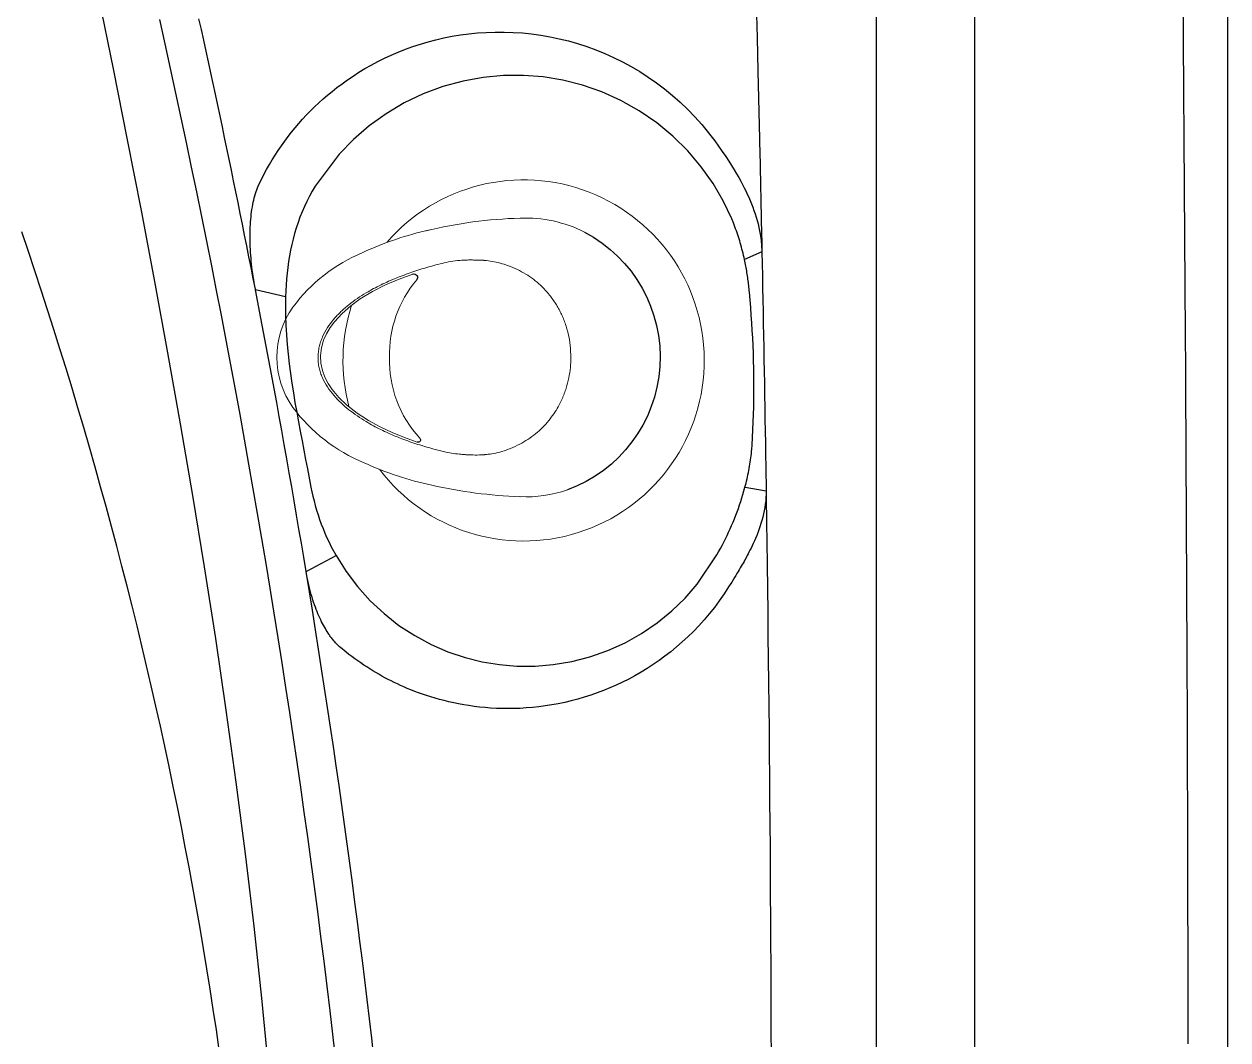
# Model space of a CAD drawing. Extents: x 941 to 1034, y 781 to 934.
# Drawn here: x 1025.32 to 1034.49, y 847.19 to 854.92 of the extents above; entities that cross this region are included whole.
import ezdxf

# ---------------------------------------------------------------- set-up
doc = ezdxf.new("R2010")
doc.units = 0
doc.header["$MEASUREMENT"] = 0
doc.layers.add('1', color=4, linetype='Continuous')

# ---------------------------------------------------------------- blocks, each defined once
blk = doc.blocks.new('air')
at = {"color": 4, "linetype": 'Continuous', "lineweight": 15}
for start, end in [(220.74925, 142.94939), (165.1969, 197.81316)]:
    blk.add_arc((0, 0), 1.375, start, end, dxfattribs=at)
at = {"layer": '1', "linetype": 'Continuous', "lineweight": 15}
blk.add_line((-1.5209, -0.6458), (-1.5232, -0.6441), dxfattribs=at)
at = {"layer": '1', "linetype": 'Continuous', "lineweight": 15, "flags": 128}
blk.add_lwpolyline([(-0.8099, 0.621), (-0.9055, 0.5873), (-0.9992, 0.5491), (-1.0917, 0.5055), (-1.1814, 0.4561), (-1.2671, 0.4003), (-1.3473, 0.3372), (-1.4052, 0.282), (-1.4569, 0.2209), (-1.4871, 0.176), (-1.5124, 0.128), (-1.5314, 0.0774), (-1.5436, 0.0199), (-1.5462, -0.0388), (-1.5388, -0.097), (-1.5223, -0.1533), (-1.5001, -0.2031), (-1.4723, -0.2501), (-1.4402, -0.294), (-1.381, -0.3586), (-1.3149, -0.4164), (-1.244, -0.4679), (-1.1493, -0.5254), (-1.0503, -0.5756), (-0.948, -0.6194), (-0.8436, -0.6575)], dxfattribs=at)
at = {"layer": '1', "linetype": 'Continuous', "lineweight": 15}
for centre, radius, start, end in [((0.104, -2.603), 3.6424, 92.06654, 102.72825), ((0.0207, 0.0842), 0.9539, 70.89178, 92.89102), ((-0.187, -1.4476), 2.4514, 102.04419, 114.76239), ((-0.7343, -0.3993), 1.2716, 112.15451, 143.49306), ((-0.1478, 0), 0.8734, 137.35514, 181.57161), ((-1.2232, -0.0241), 0.6552, 144.42758, 215.62657), ((-0.1407, -0.0457), 0.8805, 178.58402, 220.15414), ((-0.7409, 0.343), 1.2612, 216.42071, 247.52709), ((-0.1544, 1.5003), 2.5568, 245.29398, 257.36736), ((0.0727, 2.3883), 3.473, 256.4351, 268.37401), ((0.0159, -0.0959), 0.9883, 267.57895, 296.89008)]:
    blk.add_arc(centre, radius, start, end, dxfattribs=at)
at = {"layer": '1'}
for centre, radius, start, end in [((-0.036, -0.0246), 1.0755, 297.63931, 69.9241), ((-0.8016, 0.6053), 0.0177, 309.97699, 117.7542), ((-0.8356, -0.6307), 0.028, 253.52205, 38.07245)]:
    blk.add_arc(centre, radius, start, end, dxfattribs=at)
at = {"layer": '1', "color": 3, "linetype": 'Continuous', "lineweight": 15}
for points, knots in [([(-0.6055, -0.743), (-0.6465, -0.7325), (-0.7286, -0.7115), (-0.8498, -0.6728), (-0.9694, -0.6288), (-1.0861, -0.5772), (-1.1847, -0.5243), (-1.2659, -0.4729), (-1.3305, -0.4255), (-1.391, -0.373), (-1.446, -0.3149), (-1.4943, -0.2508), (-1.5263, -0.1918), (-1.5455, -0.1419), (-1.5563, -0.1032), (-1.5631, -0.0637), (-1.5656, -0.0237), (-1.5635, 0.0163), (-1.557, 0.0558), (-1.5463, 0.0943), (-1.5271, 0.144), (-1.4947, 0.2024), (-1.446, 0.2659), (-1.3906, 0.3235), (-1.3302, 0.3757), (-1.2659, 0.423), (-1.1852, 0.4746), (-1.0871, 0.528), (-0.9707, 0.5802), (-0.8513, 0.6247), (-0.7298, 0.6629), (-0.6477, 0.6838), (-0.6066, 0.6943)], [0, 0, 0, 0, 0.049918, 0.099848, 0.149772, 0.199708, 0.249758, 0.281163, 0.312549, 0.343847, 0.375097, 0.406409, 0.43777, 0.453463, 0.469146, 0.48481, 0.500452, 0.516071, 0.531676, 0.547279, 0.562891, 0.594116, 0.625338, 0.65655, 0.687781, 0.719016, 0.750242, 0.800203, 0.850202, 0.900166, 0.950083, 1, 1, 1, 1]), ([(-0.6066, 0.6943), (-0.5871, 0.6986), (-0.548, 0.7074), (-0.5081, 0.7111), (-0.4881, 0.713)], [0, 0, 0, 0, 0.499996, 1, 1, 1, 1]), ([(-0.4315, 0.7177), (-0.4411, 0.7171), (-0.46, 0.7158), (-0.4788, 0.7139), (-0.4881, 0.713)], [0, 0, 0, 0, 0.503897, 1, 1, 1, 1]), ([(-0.3024, 0.7178), (-0.3246, 0.7189), (-0.3677, 0.721), (-0.4107, 0.7188), (-0.4315, 0.7177)], [0, 0, 0, 0, 0.515264, 1, 1, 1, 1]), ([(-0.0293, 0.6377), (-0.0524, 0.649), (-0.0965, 0.6707), (-0.1632, 0.6932), (-0.225, 0.7085), (-0.2648, 0.7137), (-0.2836, 0.7161)], [0, 0, 0, 0, 0.2871549, 0.5493861, 0.7868935, 1, 1, 1, 1]), ([(0.3598, -0.0239), (0.3591, 0.002), (0.3575, 0.0544), (0.3453, 0.1333), (0.3303, 0.1923), (0.3174, 0.2317), (0.3101, 0.2519), (0.3021, 0.2722), (0.2934, 0.2925), (0.284, 0.3128), (0.2738, 0.333), (0.2566, 0.3649), (0.2302, 0.4074), (0.1907, 0.4602), (0.1445, 0.5112), (0.0915, 0.559), (0.0337, 0.6021), (-0.0082, 0.6258), (-0.0293, 0.6377)], [0, 0, 0, 0, 0.095821, 0.193894, 0.294492, 0.320678, 0.347244, 0.374185, 0.401486, 0.429141, 0.457148, 0.485334, 0.563526, 0.642838, 0.730397, 0.819135, 0.909028, 1, 1, 1, 1]), ([(-0.0306, -0.6839), (-0.0098, -0.6725), (0.0316, -0.6496), (0.089, -0.6077), (0.1426, -0.5602), (0.1845, -0.5147), (0.2164, -0.4737), (0.2397, -0.44), (0.2609, -0.4053), (0.2799, -0.3698), (0.2941, -0.3393), (0.3046, -0.3144), (0.3209, -0.272), (0.3407, -0.2056), (0.3569, -0.1145), (0.3589, -0.0538), (0.3598, -0.0239)], [0, 0, 0, 0, 0.089465, 0.177985, 0.265807, 0.356658, 0.40795, 0.458748, 0.509015, 0.558748, 0.607996, 0.633599, 0.659069, 0.775989, 0.88959, 1, 1, 1, 1]), ([(-0.2825, -0.7603), (-0.2634, -0.7577), (-0.2233, -0.7523), (-0.1617, -0.7372), (-0.0962, -0.7155), (-0.0531, -0.6947), (-0.0306, -0.6839)], [0, 0, 0, 0, 0.219659, 0.459288, 0.719297, 1, 1, 1, 1]), ([(-0.4692, -0.7625), (-0.4922, -0.761), (-0.5381, -0.7578), (-0.583, -0.7479), (-0.6055, -0.743)], [0, 0, 0, 0, 0.500007, 1, 1, 1, 1]), ([(-0.4692, -0.7625), (-0.4578, -0.7633), (-0.4349, -0.7647), (-0.4119, -0.7651), (-0.4004, -0.7653)], [0, 0, 0, 0, 0.497126, 1, 1, 1, 1])]:
    blk.add_open_spline(points, degree=3, knots=knots, dxfattribs=at)
for points in [[(-0.3024, 0.7178), (-0.2836, 0.7161)], [(-0.4004, -0.7653), (-0.3034, -0.7623)]]:
    blk.add_open_spline(points, degree=1, dxfattribs=at)
at = {"layer": '1', "linetype": 'Continuous', "lineweight": 15}
blk.add_open_spline([(-0.2825, -0.7603), (-0.3034, -0.7623)], degree=1, dxfattribs=at)
blk = doc.blocks.new('ENVOY')
at = {"layer": '1', "color": 3, "linetype": 'Continuous'}
for p, q in [((91.1837, 12.0555), (91.1837, 77.0521)), ((89.5616, 51.6205), (89.429, 51.5624)), ((85.936, 51.2784), (85.7067, 51.3303)), ((89.433, 49.8283), (89.5933, 49.8017)), ((86.0917, 49.1878), (86.3203, 49.3086))]:
    blk.add_line(p, q, dxfattribs=at)
at = {"layer": '1', "color": 4}
blk.add_lwpolyline([(93.1091, 77.1072, 0.414214), (81.1091, 89.1072), (12, 89.1072, 0.414214), (0, 77.1072), (0, 12, 0.414214), (12, 0), (81.1091, 0, 0.414214), (93.1091, 12)], format="xyb", close=True, dxfattribs=at)
at = {"layer": '1', "color": 3, "linetype": 'Continuous'}
for points in [[(92.7652, 53.5972), (92.7683, 53.2248), (92.7713, 52.8525), (92.7741, 52.4801), (92.7767, 52.1077), (92.7793, 51.7354), (92.784, 50.9906)], [(84.9751, 53.3901), (85.0167, 53.2032), (85.0579, 53.0161), (85.0986, 52.8288), (85.1389, 52.6414), (85.1787, 52.4539), (85.2181, 52.2662), (85.257, 52.0784), (85.2955, 51.8905), (85.3335, 51.7025), (85.371, 51.5143), (85.4081, 51.326), (85.4447, 51.1377), (85.4808, 50.9492), (85.5165, 50.7606), (85.5517, 50.5719), (85.5864, 50.3832), (85.6206, 50.1944), (85.6543, 50.0055), (85.6876, 49.8165), (85.7204, 49.6275), (85.7527, 49.4384), (85.7845, 49.2492), (85.8158, 49.0601), (85.8466, 48.8708), (85.877, 48.6816), (85.9068, 48.4922), (85.9362, 48.3029), (85.965, 48.1136), (85.9934, 47.9242), (86.0213, 47.7348), (86.0486, 47.5455), (86.0755, 47.3561), (86.1019, 47.1667), (86.1277, 46.9774), (86.1531, 46.788), (86.178, 46.5987), (86.2023, 46.4094), (86.2262, 46.2202), (86.2495, 46.031), (86.2724, 45.8418), (86.3166, 45.4636)], [(85.7057, 51.3355), (85.6896, 51.4182), (85.6733, 51.5008), (85.657, 51.5834), (85.6407, 51.6661), (85.6242, 51.7486), (85.6076, 51.8312), (85.591, 51.9137), (85.5742, 51.9963), (85.5574, 52.0788), (85.5405, 52.1612), (85.5235, 52.2437), (85.5064, 52.3261), (85.4892, 52.4085), (85.472, 52.4909), (85.4546, 52.5732), (85.4372, 52.6556), (85.4197, 52.7379), (85.4021, 52.8201), (85.3844, 52.9024), (85.3666, 52.9846), (85.3487, 53.0668), (85.3308, 53.1489), (85.3127, 53.2311), (85.2946, 53.3132), (85.2764, 53.3952)], [(90.4337, 44.836), (90.4337, 45.4065), (90.4337, 45.977), (90.4337, 46.5475), (90.4337, 47.118), (90.4337, 47.6885), (90.4337, 48.259), (90.4337, 48.8295), (90.4337, 49.4), (90.4337, 49.9705), (90.4337, 50.541), (90.4337, 51.1115), (90.4337, 51.682), (90.4337, 52.2525), (90.4337, 52.823), (90.4337, 53.3934), (90.4337, 53.9639), (90.4337, 54.5344), (90.4337, 55.1049), (90.4337, 56.2459)], [(85.7331, 52.1344), (85.7516, 52.1725), (85.771, 52.2102), (85.7912, 52.2476), (85.8122, 52.2846), (85.834, 52.3212), (85.8566, 52.3575), (85.88, 52.3933), (85.9042, 52.4286), (85.9292, 52.4635), (85.955, 52.498), (85.9815, 52.5319), (86.0088, 52.5654), (86.0369, 52.5983), (86.0658, 52.6307), (86.0954, 52.6626), (86.1258, 52.6939), (86.157, 52.7246), (86.1888, 52.7548), (86.2215, 52.7843), (86.2553, 52.8136), (86.2903, 52.8425), (86.3268, 52.8714), (86.3653, 52.9004), (86.4061, 52.9296), (86.4491, 52.9588), (86.4939, 52.9875), (86.5403, 53.0155), (86.5881, 53.0426), (86.6374, 53.0689), (86.688, 53.094), (86.7401, 53.1181), (86.7935, 53.1411), (86.8482, 53.1627), (86.9043, 53.183), (86.9616, 53.2019), (87.0201, 53.2193), (87.0799, 53.2351), (87.1409, 53.2492), (87.203, 53.2615), (87.2663, 53.272), (87.3307, 53.2806), (87.3962, 53.2872), (87.4628, 53.2916), (87.5303, 53.294), (87.599, 53.294), (87.6686, 53.2917), (87.7387, 53.287), (87.8089, 53.2798), (87.8792, 53.2702), (87.9494, 53.258), (88.0194, 53.2433), (88.0893, 53.2261), (88.1589, 53.2062), (88.2281, 53.1838), (88.2969, 53.1586), (88.3651, 53.1309), (88.4328, 53.1004), (88.4999, 53.0672), (88.5662, 53.0313), (88.6317, 52.9926), (88.696, 52.9512), (88.7591, 52.9072), (88.8206, 52.8607), (88.8807, 52.8116), (88.939, 52.7601), (88.9956, 52.7061), (89.0504, 52.6497), (89.1032, 52.5909), (89.2025, 52.4663)], [(89.3321, 51.8717), (89.2673, 52.0079), (89.1898, 52.1407), (89.0996, 52.2684), (88.9975, 52.3892), (88.8841, 52.5015), (88.7606, 52.6037), (88.6283, 52.6945), (88.489, 52.7729), (88.3443, 52.8382), (88.196, 52.8898), (88.046, 52.9278), (87.8961, 52.9524), (87.747, 52.964), (87.5951, 52.9631), (87.4411, 52.9489), (87.2867, 52.9209), (87.1336, 52.8789), (86.9839, 52.8231), (86.8392, 52.7539), (86.7015, 52.6721), (86.5721, 52.5789), (86.4525, 52.4754), (86.3438, 52.3633), (86.1617, 52.1197)], [(89.2025, 52.4663), (89.2325, 52.4249), (89.2602, 52.3854), (89.2859, 52.3477), (89.3095, 52.3119), (89.3312, 52.2779), (89.351, 52.2456), (89.3692, 52.215), (89.3857, 52.1861), (89.4008, 52.1589), (89.4144, 52.1332), (89.4268, 52.109), (89.4387, 52.0849), (89.4502, 52.0605), (89.4612, 52.036), (89.4719, 52.0112), (89.4821, 51.9863), (89.4918, 51.9612), (89.501, 51.9359), (89.5096, 51.9104), (89.5177, 51.8847), (89.5252, 51.8589), (89.5321, 51.8329), (89.5383, 51.8068), (89.5439, 51.7806), (89.5487, 51.7542), (89.5529, 51.7277), (89.5563, 51.701), (89.5589, 51.6743), (89.5616, 51.6205)], [(85.4315, 45.5427), (85.4089, 45.698), (85.3855, 45.8531), (85.3615, 46.0081), (85.3366, 46.1629), (85.3111, 46.3177), (85.2848, 46.4723), (85.2577, 46.6267), (85.23, 46.781), (85.2015, 46.9352), (85.1724, 47.0892), (85.1425, 47.2431), (85.1119, 47.3968), (85.0806, 47.5504), (85.0486, 47.7038), (85.0159, 47.8571), (84.9825, 48.0102), (84.9484, 48.1631), (84.9136, 48.3158), (84.8782, 48.4683), (84.842, 48.6206), (84.8051, 48.7727), (84.7676, 48.9247), (84.7293, 49.0764), (84.6904, 49.2279), (84.6508, 49.3792), (84.6105, 49.5304), (84.5695, 49.6813), (84.5279, 49.8321), (84.4856, 49.9826), (84.4427, 50.1329), (84.3991, 50.2831), (84.3549, 50.433), (84.31, 50.5827), (84.2645, 50.7322), (84.2184, 50.8814), (84.1716, 51.0305), (84.1243, 51.1793), (84.0763, 51.3279), (84.0277, 51.4764), (83.9785, 51.6245), (83.9288, 51.7725)], [(85.7057, 51.3355), (85.7011, 51.3598), (85.6968, 51.3841), (85.6929, 51.4084), (85.6892, 51.4326), (85.6858, 51.4567), (85.6826, 51.4806), (85.6798, 51.5042), (85.6772, 51.5275), (85.6749, 51.5503), (85.6729, 51.5728), (85.6712, 51.5948), (85.6697, 51.6167), (85.6684, 51.6385), (85.6674, 51.6602), (85.6666, 51.6818), (85.6661, 51.7033), (85.6658, 51.7246), (85.6658, 51.7457), (85.6661, 51.7666), (85.6666, 51.7873), (85.6673, 51.8079), (85.6683, 51.8282), (85.6696, 51.8482), (85.6712, 51.868), (85.673, 51.8875), (85.6751, 51.9067), (85.6775, 51.9256), (85.6801, 51.9442), (85.6831, 51.9625), (85.6863, 51.9804), (85.6897, 51.998), (85.6935, 52.0151), (85.6975, 52.0318), (85.7018, 52.0481), (85.7064, 52.0638), (85.7112, 52.079), (85.7163, 52.0937), (85.7216, 52.1079), (85.7331, 52.1344)], [(86.1617, 52.1197), (86.1389, 52.0817), (86.1176, 52.0433), (86.0976, 52.0043), (86.0789, 51.9648), (86.0616, 51.9248), (86.0455, 51.8844), (86.0306, 51.8435), (86.017, 51.8021), (86.0045, 51.7604), (85.9932, 51.7182), (85.983, 51.6757), (85.9739, 51.6328), (85.9658, 51.5896), (85.9587, 51.546), (85.9527, 51.5021), (85.9476, 51.4579), (85.9434, 51.4134), (85.9401, 51.3686), (85.936, 51.2784)], [(89.429, 51.5624), (89.4255, 51.5783), (89.4219, 51.5941), (89.4181, 51.61), (89.4142, 51.6258), (89.4101, 51.6415), (89.406, 51.6572), (89.4016, 51.6729), (89.3972, 51.6885), (89.3925, 51.7041), (89.3878, 51.7196), (89.3829, 51.7351), (89.3778, 51.7505), (89.3726, 51.7659), (89.3673, 51.7812), (89.3618, 51.7965), (89.3562, 51.8117), (89.3504, 51.8268), (89.3444, 51.8418), (89.3321, 51.8717)], [(89.4667, 51.3135), (89.4655, 51.326), (89.4643, 51.3385), (89.463, 51.351), (89.4616, 51.3635), (89.4601, 51.376), (89.4586, 51.3884), (89.457, 51.4009), (89.4553, 51.4134), (89.4535, 51.4259), (89.4517, 51.4383), (89.4497, 51.4508), (89.4478, 51.4632), (89.4457, 51.4757), (89.4435, 51.4881), (89.4413, 51.5005), (89.439, 51.5129), (89.4366, 51.5253), (89.4342, 51.5377), (89.429, 51.5624)], [(85.7067, 51.3303), (85.7066, 51.3305), (85.7066, 51.3308), (85.7065, 51.3311), (85.7065, 51.3313), (85.7064, 51.3316), (85.7064, 51.3318), (85.7063, 51.3321), (85.7063, 51.3324), (85.7062, 51.3326), (85.7062, 51.3329), (85.7061, 51.3331), (85.7061, 51.3334), (85.706, 51.3337), (85.706, 51.3339), (85.7059, 51.3342), (85.7059, 51.3344), (85.7058, 51.3347), (85.7058, 51.335), (85.7057, 51.3355)], [(86.0917, 49.1878), (86.0739, 49.2951), (86.056, 49.4024), (86.0379, 49.5097), (86.0196, 49.617), (86.0012, 49.7242), (85.9826, 49.8315), (85.9639, 49.9387), (85.945, 50.0459), (85.926, 50.153), (85.9068, 50.2602), (85.8875, 50.3673), (85.868, 50.4744), (85.8484, 50.5815), (85.8286, 50.6886), (85.8086, 50.7956), (85.7885, 50.9026), (85.7683, 51.0096), (85.7479, 51.1165), (85.7067, 51.3303)], [(85.936, 51.2784), (85.9351, 51.2066), (85.936, 51.1344), (85.9387, 51.0617), (85.943, 50.9887), (85.9487, 50.9155), (85.9558, 50.842), (85.9642, 50.7684), (85.9737, 50.6947), (85.9841, 50.6211), (85.9955, 50.5475), (86.0075, 50.474), (86.0202, 50.4008), (86.0334, 50.3278), (86.047, 50.2551), (86.0608, 50.1829), (86.0747, 50.1111), (86.0886, 50.0398), (86.1024, 49.9692), (86.1291, 49.8299)], [(89.4869, 50.1496), (89.4905, 50.2077), (89.4935, 50.2658), (89.496, 50.324), (89.498, 50.3822), (89.4995, 50.4405), (89.5005, 50.4987), (89.501, 50.557), (89.501, 50.6153), (89.5005, 50.6736), (89.4996, 50.7319), (89.4983, 50.7901), (89.4965, 50.8484), (89.4942, 50.9067), (89.4915, 50.9649), (89.4884, 51.0231), (89.4849, 51.0813), (89.4809, 51.1394), (89.4766, 51.1975), (89.4667, 51.3135)], [(92.784, 50.9906), (92.7855, 50.7336), (92.787, 50.4765), (92.7884, 50.2194), (92.7898, 49.9623), (92.7911, 49.7053), (92.7924, 49.4482), (92.7936, 49.1911), (92.7948, 48.934), (92.7959, 48.6769), (92.7969, 48.4198), (92.7979, 48.1627), (92.7988, 47.9056), (92.7997, 47.6485), (92.8005, 47.3914), (92.8012, 47.1343), (92.8019, 46.8772), (92.8024, 46.6201), (92.803, 46.363), (92.8034, 46.1059), (92.8038, 45.8488), (92.8041, 45.5916)], [(89.4329, 49.8283), (89.4371, 49.8442), (89.4411, 49.8601), (89.445, 49.876), (89.4487, 49.8919), (89.4523, 49.9079), (89.4557, 49.9239), (89.459, 49.9399), (89.4621, 49.9559), (89.465, 49.972), (89.4678, 49.9881), (89.4705, 50.0042), (89.473, 50.0203), (89.4753, 50.0364), (89.4775, 50.0525), (89.4795, 50.0687), (89.4813, 50.0848), (89.483, 50.101), (89.4845, 50.1172), (89.4869, 50.1496)], [(86.1291, 49.8299), (86.136, 49.7948), (86.1438, 49.7596), (86.1524, 49.7244), (86.1618, 49.6892), (86.172, 49.654), (86.183, 49.6188), (86.1949, 49.5837), (86.2076, 49.5487), (86.2212, 49.5138), (86.2356, 49.479), (86.2509, 49.4444), (86.267, 49.4101), (86.2839, 49.376), (86.3203, 49.3086)], [(89.2188, 49.313), (89.2323, 49.3372), (89.2456, 49.3616), (89.2586, 49.3862), (89.2713, 49.4109), (89.2838, 49.4359), (89.296, 49.4611), (89.308, 49.4864), (89.3196, 49.5119), (89.3309, 49.5375), (89.3419, 49.5633), (89.3526, 49.5892), (89.363, 49.6153), (89.373, 49.6415), (89.3827, 49.6679), (89.392, 49.6943), (89.401, 49.7209), (89.4095, 49.7476), (89.4177, 49.7744), (89.4329, 49.8283)], [(89.5933, 49.8017), (89.5933, 49.7762), (89.5922, 49.7507), (89.5903, 49.7254), (89.5875, 49.7002), (89.5839, 49.6751), (89.5794, 49.6501), (89.5742, 49.6252), (89.5683, 49.6005), (89.5617, 49.5759), (89.5545, 49.5517), (89.5468, 49.528), (89.5388, 49.5049), (89.5304, 49.4824), (89.5218, 49.4606), (89.5131, 49.4395), (89.5043, 49.4194), (89.4956, 49.4001), (89.4871, 49.3819), (89.4788, 49.3648), (89.4709, 49.3488), (89.4634, 49.3341), (89.4565, 49.3207), (89.4501, 49.3087), (89.4442, 49.2977), (89.4382, 49.2865), (89.4319, 49.2752), (89.4255, 49.2636), (89.4188, 49.2517), (89.4118, 49.2395), (89.4046, 49.227), (89.397, 49.214), (89.389, 49.2005), (89.3807, 49.1865), (89.3719, 49.1719), (89.3626, 49.1568), (89.3529, 49.1409), (89.3427, 49.1243), (89.3319, 49.107), (89.3086, 49.0698)], [(86.3203, 49.3086), (86.3963, 49.1876), (86.483, 49.0726), (86.5797, 48.965), (86.6854, 48.8662), (86.7989, 48.7772), (86.9188, 48.6988), (87.0436, 48.6317), (87.1718, 48.5761), (87.3019, 48.5322), (87.4325, 48.4997), (87.563, 48.4781), (87.6972, 48.4669), (87.8346, 48.4667), (87.9739, 48.4782), (88.1136, 48.5017), (88.2523, 48.5374), (88.3882, 48.5853), (88.5198, 48.645), (88.6457, 48.7158), (88.7645, 48.7969), (88.875, 48.8871), (88.9763, 48.9852), (89.0676, 49.0898), (89.2188, 49.313)], [(86.6088, 45.4856), (86.5918, 45.6334), (86.5744, 45.7814), (86.5568, 45.9293), (86.5388, 46.0773), (86.5205, 46.2254), (86.502, 46.3734), (86.4831, 46.5215), (86.4639, 46.6696), (86.4445, 46.8177), (86.4247, 46.9658), (86.4046, 47.114), (86.3842, 47.2621), (86.3635, 47.4103), (86.3425, 47.5584), (86.3212, 47.7066), (86.2996, 47.8548), (86.2777, 48.0029), (86.2555, 48.1511), (86.233, 48.2992), (86.2102, 48.4474), (86.1871, 48.5955), (86.1637, 48.7436), (86.14, 48.8917), (86.0917, 49.1878)], [(86.3528, 48.6085), (86.3457, 48.6146), (86.3385, 48.6212), (86.3313, 48.6282), (86.3241, 48.6357), (86.3169, 48.6435), (86.3096, 48.6517), (86.3024, 48.6602), (86.2952, 48.6692), (86.2879, 48.6784), (86.2808, 48.688), (86.2736, 48.698), (86.2666, 48.7082), (86.2595, 48.7188), (86.2526, 48.7296), (86.2456, 48.7409), (86.2387, 48.7527), (86.2316, 48.765), (86.2246, 48.7778), (86.2175, 48.7911), (86.2104, 48.805), (86.2034, 48.8194), (86.1964, 48.8343), (86.1894, 48.8497), (86.1825, 48.8656), (86.1757, 48.882), (86.169, 48.899), (86.1623, 48.9164), (86.1558, 48.9344), (86.1494, 48.9529), (86.1432, 48.972), (86.1371, 48.9915), (86.1312, 49.0115), (86.1255, 49.032), (86.12, 49.0529), (86.1146, 49.0742), (86.1096, 49.0961), (86.1047, 49.1183), (86.1001, 49.141), (86.0917, 49.1878)], [(89.3086, 49.0698), (89.2735, 49.0161), (89.2372, 48.9641), (89.1997, 48.914), (89.1611, 48.8656), (89.1215, 48.8191), (89.081, 48.7743), (89.0397, 48.7313), (88.9976, 48.69), (88.9548, 48.6505), (88.9115, 48.6127), (88.8676, 48.5767), (88.8233, 48.5423), (88.7787, 48.5096), (88.7335, 48.4785), (88.6878, 48.4488), (88.6416, 48.4205), (88.5949, 48.3937), (88.5478, 48.3683), (88.5003, 48.3443), (88.4524, 48.3217), (88.4043, 48.3006), (88.3558, 48.2808), (88.3071, 48.2624), (88.2582, 48.2454), (88.2091, 48.2297), (88.1599, 48.2153), (88.1105, 48.2023), (88.0611, 48.1907), (88.0117, 48.1803), (87.9622, 48.1712), (87.9129, 48.1635), (87.864, 48.157), (87.8158, 48.1519), (87.7682, 48.148), (87.7212, 48.1452), (87.675, 48.1436), (87.6294, 48.1431), (87.5845, 48.1436), (87.5403, 48.1452), (87.4969, 48.1476), (87.4542, 48.151), (87.4124, 48.1552), (87.3713, 48.1601), (87.3311, 48.1659), (87.2917, 48.1723), (87.2532, 48.1793), (87.2155, 48.187), (87.1788, 48.1952), (87.143, 48.2039), (87.1081, 48.213), (87.0742, 48.2225), (87.0413, 48.2324), (87.0094, 48.2426), (86.9785, 48.253), (86.9485, 48.2637), (86.919, 48.2748), (86.8902, 48.2861), (86.8624, 48.2975), (86.8358, 48.3089), (86.8107, 48.32), (86.7866, 48.3311), (86.763, 48.3424), (86.7393, 48.3541), (86.7158, 48.3661), (86.6923, 48.3785), (86.6689, 48.3912), (86.6456, 48.4043), (86.6224, 48.4178), (86.5992, 48.4316), (86.5762, 48.4458), (86.5533, 48.4604), (86.5305, 48.4753), (86.5078, 48.4906), (86.4852, 48.5064), (86.4628, 48.5224), (86.4405, 48.5389), (86.4183, 48.5557), (86.3963, 48.5729), (86.3528, 48.6085)]]:
    blk.add_lwpolyline(points, dxfattribs=at)
at = {"layer": '1', "color": 2, "linetype": 'Continuous'}
for points in [[(89.3902, 57.6251), (89.3997, 57.3679), (89.4089, 57.1108), (89.418, 56.8537), (89.4269, 56.5965), (89.4356, 56.3394), (89.4441, 56.0822), (89.4524, 55.825), (89.4605, 55.5679), (89.4684, 55.3107), (89.4762, 55.0535), (89.4837, 54.7963), (89.4911, 54.5391), (89.4983, 54.2819), (89.5053, 54.0247), (89.5121, 53.7675), (89.5187, 53.5102), (89.5252, 53.253), (89.5314, 52.9958), (89.5433, 52.4813)], [(85.8082, 45.3892), (85.7549, 45.9391), (85.6956, 46.4882), (85.6304, 47.0366), (85.5599, 47.5843), (85.4842, 48.1312), (85.4037, 48.6772), (85.3188, 49.2224), (85.2297, 49.7667), (85.1367, 50.3102), (85.0402, 50.8527), (84.9405, 51.3942), (84.8379, 51.9348), (84.7328, 52.4743), (84.6253, 53.0129), (84.516, 53.5503), (84.405, 54.0867), (84.2927, 54.622), (84.1794, 55.1561), (83.9511, 56.2208)], [(89.5433, 52.4813), (89.5443, 52.4382), (89.5453, 52.3952), (89.5462, 52.3522), (89.5472, 52.3091), (89.5481, 52.2661), (89.549, 52.223), (89.55, 52.18), (89.5509, 52.137), (89.5518, 52.0939), (89.5527, 52.0509), (89.5537, 52.0078), (89.5546, 51.9648), (89.5555, 51.9218), (89.5564, 51.8787), (89.5572, 51.8357), (89.5581, 51.7926), (89.559, 51.7496), (89.5599, 51.7066), (89.5616, 51.6205)], [(89.5616, 51.6205), (89.5634, 51.5295), (89.5652, 51.4386), (89.567, 51.3477), (89.5687, 51.2567), (89.5704, 51.1658), (89.5721, 51.0749), (89.5738, 50.9839), (89.5754, 50.893), (89.5771, 50.802), (89.5787, 50.7111), (89.5802, 50.6202), (89.5818, 50.5292), (89.5833, 50.4383), (89.5848, 50.3473), (89.5863, 50.2564), (89.5878, 50.1655), (89.5892, 50.0745), (89.5906, 49.9836), (89.5933, 49.8017)], [(89.5933, 49.8017), (89.5936, 49.7824), (89.5939, 49.7631), (89.5942, 49.7439), (89.5945, 49.7246), (89.5948, 49.7053), (89.595, 49.686), (89.5953, 49.6668), (89.5956, 49.6475), (89.5959, 49.6282), (89.5962, 49.6089), (89.5964, 49.5897), (89.5967, 49.5704), (89.597, 49.5511), (89.5973, 49.5319), (89.5975, 49.5126), (89.5978, 49.4933), (89.5981, 49.474), (89.5983, 49.4548), (89.5989, 49.4162)], [(89.5989, 49.4162), (89.6013, 49.2369), (89.6036, 49.0577), (89.6059, 48.8784), (89.608, 48.6991), (89.6101, 48.5198), (89.612, 48.3405), (89.6139, 48.1612), (89.6157, 47.982), (89.6174, 47.8027), (89.619, 47.6234), (89.6205, 47.4441), (89.6219, 47.2648), (89.6233, 47.0855), (89.6245, 46.9062), (89.6257, 46.7269), (89.6267, 46.5476), (89.6277, 46.3683), (89.6286, 46.189), (89.63, 45.8304)], [(89.63, 45.8304), (89.6302, 45.7789), (89.6304, 45.7273), (89.6306, 45.6757), (89.6307, 45.6241), (89.6309, 45.5725), (89.631, 45.5209), (89.6312, 45.4693), (89.6313, 45.4178), (89.6314, 45.3662), (89.6315, 45.3146), (89.6316, 45.263), (89.6317, 45.2114), (89.6318, 45.1598), (89.6319, 45.1082), (89.632, 45.0567), (89.6321, 45.0051), (89.6321, 44.9535), (89.6322, 44.9019), (89.6323, 44.7987)]]:
    blk.add_lwpolyline(points, dxfattribs=at)
at = {"layer": '1', "xscale": -1, "rotation": 180}
blk.add_blockref('air', (87.7476, 50.7938), dxfattribs=at)

msp = doc.modelspace()

# ---------------------------------------------------------------- block references
at = {"layer": '1'}
msp.add_blockref('ENVOY', (941.3783, 801.5681), dxfattribs=at)

doc.saveas('drawing.dxf')
